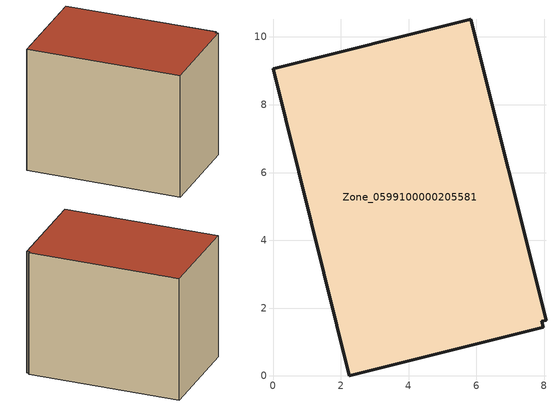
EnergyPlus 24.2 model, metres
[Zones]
Zone_0599100000205581
 floor ground (C_G): 8.05,1.65 7.92,1.62 7.97,1.43 2.25,0 0,9.07 5.83,10.53 z0
 wall outside (C_F): 8.05,1.65 5.83,10.53 0,9.07 2.25,0 7.97,1.43 7.92,1.62 8.05,1.65 z0:7.63
 roof outside (C_R): 7.92,1.62 8.05,1.65 5.83,10.53 0,9.07 2.25,0 7.97,1.43 z7.63
[BUILDING]
Pand.0599100000205581: North Axis=0; Terrain=City; Loads Convergence Tolerance Value=0.04; Temperature Convergence Tolerance Value=0.4; Solar Distribution=FullExterior; Maximum Number of Warmup Days=25; Minimum Number of Warmup Days=1
[Site:Location]
Rotterdam.The.Hague.AP_ZH_NLD Design_Conditions: Latitude=51.96; Longitude=4.45; Time Zone=1; Elevation=-4.5
[SITE:GROUNDTEMPERATURE:BUILDINGSURFACE]
18, 18, 18, 18, 18, 18, 18, 18, 18, 18, 18, 18
[MATERIAL] Thermal Absorptance=0.9; Solar Absorptance=0.7; Visible Absorptance=0.7
Name | Roughness | Thickness | Conductivity | Density | Specific Heat
G.TI.1965-1974 | MediumSmooth | 0.15 | 0.882353 | 540 | 1210
F.TI.1965-1974 | Rough | 0.3 | 0.697674 | 1920 | 840
R.TI.1965-1974 | MediumRough | 0.2 | 0.232558 | 1500 | 1000
[CONSTRUCTION]
C_G: G.TI.1965-1974
C_F: F.TI.1965-1974
C_R: R.TI.1965-1974
[ZONE]
Zone_0599100000205581: Type=1; Multiplier=1; Ceiling Height=Autocalculate; Volume=Autocalculate; Floor Area=autocalculate; Part of Total Floor Area=Yes
[ZONEINFILTRATION:DESIGNFLOWRATE]
Infil_Zone_0599100000205581: Zone or ZoneList or Space or SpaceList=Zone_0599100000205581; Schedule=AlwaysOn; Design Flow Rate Calculation Method=Flow/Area; Flow Rate per Floor Area=0.003; Constant Term Coefficient=1; Temperature Term Coefficient=0; Velocity Term Coefficient=0; Velocity Squared Term Coefficient=0
[HVACTEMPLATE:ZONE:IDEALLOADSAIRSYSTEM]
Zone_0599100000205581: Maximum Heating Supply Air Temperature=50; Minimum Cooling Supply Air Temperature=13; Maximum Heating Supply Air Humidity Ratio=0.0156; Minimum Cooling Supply Air Humidity Ratio=0.0077; Heating Limit=NoLimit; Cooling Limit=NoLimit; Dehumidification Control Type=ConstantSensibleHeatRatio; Cooling Sensible Heat Ratio=0.7; Dehumidification Setpoint=60; Humidification Control Type=None; Humidification Setpoint=30; Outdoor Air Method=None; Outdoor Air Flow Rate per Person=0.00944; Outdoor Air Flow Rate per Zone Floor Area=0; Outdoor Air Flow Rate per Zone=0; Demand Controlled Ventilation Type=None; Outdoor Air Economizer Type=NoEconomizer; Heat Recovery Type=None; Sensible Heat Recovery Effectiveness=0.7; Latent Heat Recovery Effectiveness=0.65
[ZONECONTROL:THERMOSTAT]
ThermostatControl_Zone_0599100000205581: Zone or ZoneList=Zone_0599100000205581; Control Type Schedule=DualSetpointControlType; Control 1=Thermostat_Zone_0599100000205581; Temperature Difference Between Cutout And Setpoint=0
[THERMOSTATSETPOINT:DUALSETPOINT]
Thermostat_Zone_0599100000205581: Heating Setpoint Temperature Schedule=HeatingSetpoint_Zone_0599100000205581; Cooling Setpoint Temperature Schedule=CoolingSetpoint_Zone_0599100000205581
[SCHEDULE:COMPACT]
HeatingSetpoint_Zone_0599100000205581: Through: 12/31, For: AllDays, Until: 24:00, 21
CoolingSetpoint_Zone_0599100000205581: Through: 12/31, For: AllDays, Until: 24:00, 24
DualSetpointControlType: Through: 12/31, For: AllDays, Until: 24:00, 4
AlwaysOn: Through: 12/31, For: AllDays, Until: 24:00, 1
